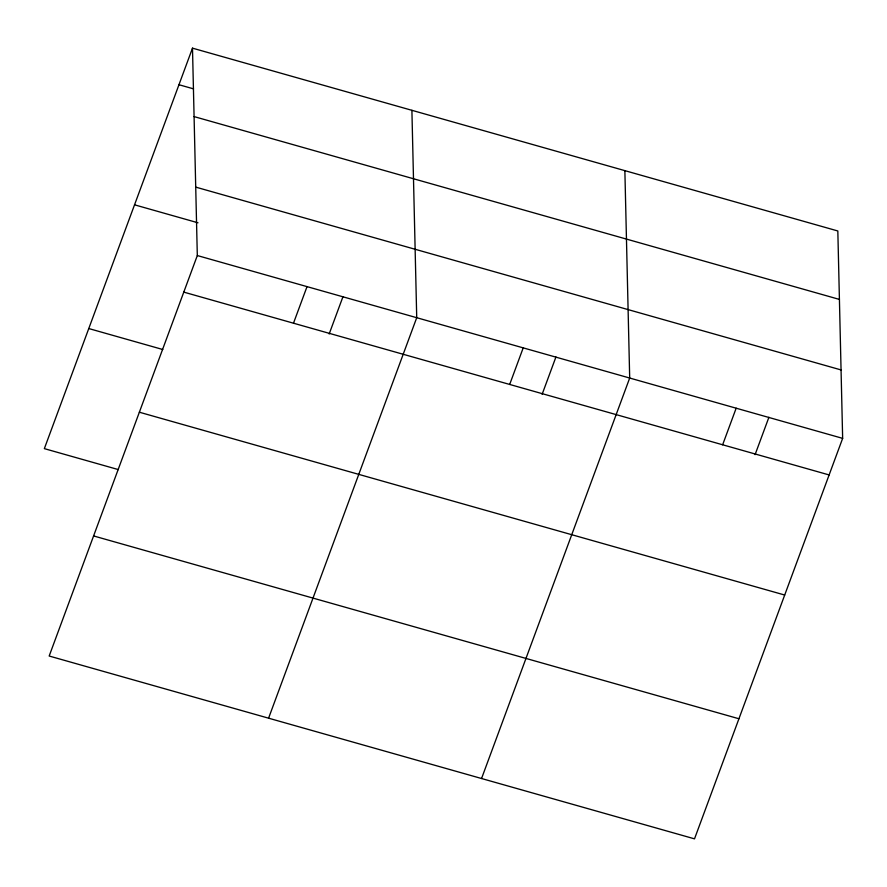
<?xml version="1.0" encoding="UTF-8"?>
<svg xmlns="http://www.w3.org/2000/svg" width="887" height="887" viewBox="0 0 887 887"><rect width="100%" height="100%" fill="white"/><g stroke="black" fill="none" stroke-linecap="round" stroke-linejoin="round"><path stroke-width="1.33" d="M192.49 48.153L197.313 255.545L49.173 656.025L694.51 838.847L842.65 438.366L837.827 230.975L192.49 48.153L44.35 448.634L118.37 469.6M293.486 323.212L307.024 286.634M329.166 334L342.992 296.624M268.584 718.182L416.724 317.712L411.901 110.31M509.681 384.448L523.208 347.87M542.123 394.327L555.949 356.951M481.552 778.52L629.692 378.039L624.869 170.648M722.639 444.786L736.166 408.208M755.081 454.654L768.907 417.278M178.963 84.731L193.499 88.844M194.087 116.596L839.424 299.418M195.717 187.113L841.064 369.934M134.536 204.819L197.989 222.792M197.313 255.545L842.65 438.366M183.786 292.122L829.123 474.944M88.767 328.545L162.787 349.511M139.359 412.211L784.696 595.033M93.59 535.936L738.926 718.758"/></g></svg>
